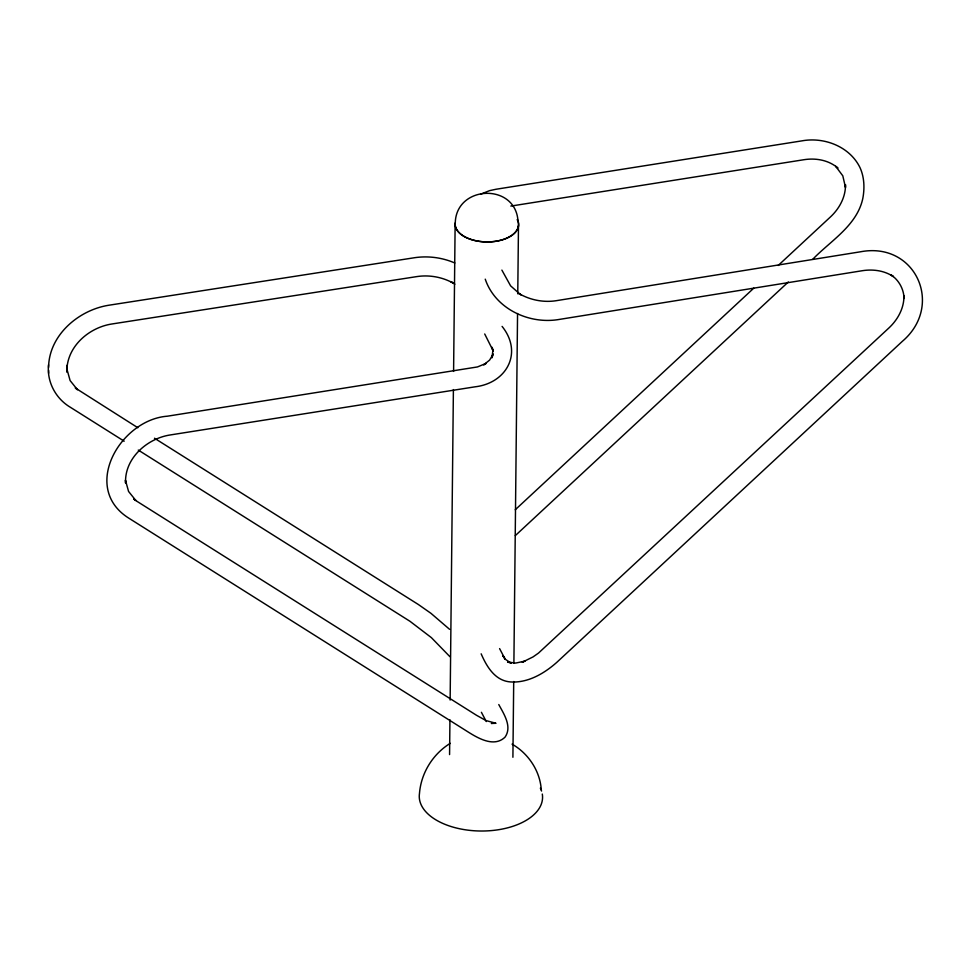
<?xml version="1.0" encoding="UTF-8"?>
<svg xmlns="http://www.w3.org/2000/svg" width="971" height="971" viewBox="0 0 971 971"><rect width="100%" height="100%" fill="white"/><g stroke="black" fill="none" stroke-linecap="round" stroke-linejoin="round"><path stroke-width="1.46" d="M449.573 754.588L449.937 719.754M450.143 700.067L453.396 389.577M453.591 371.408L455.144 222.99A31.74 17.612 0.6 0 0 490.331 241.852A31.74 17.612 0.6 0 0 517.252 219.592M512.906 757.271L513.708 681.545M513.89 663.375L517.555 313.512M517.761 293.825L518.478 225.673M48.574 367.451C48.938 335.238 78.566 309.98 108.849 305.234L414.872 257.667C428.345 255.737 442.315 257.558 454.792 262.983M515.249 509.763L753.787 288.156M778.196 265.471L830.351 217.031C839.284 208.753 845.741 197.077 845.462 184.66L845.498 187.439L842.792 175.812L835.691 166.32L837.924 168.104C828.749 160.069 815.774 157.836 804 159.705L510.843 206.083M515.334 535.591L788.318 281.978M812.739 259.293C830.593 240.747 857.065 225.588 862.831 198.363C864.724 188.156 864.372 177.22 860.015 167.643C849.807 146.609 824.318 136.765 801.961 140.856L495.987 189.26L489.578 190.644L481.033 194.03M450.265 743.325C432.75 754.115 421.05 773.086 419.46 793.598A61.659 34.203 0.6 0 0 481.3 831.018A61.659 34.203 0.6 0 0 542.291 794.047M493.28 723.055L491.362 723.456L495.987 723.286L486.022 720.579L476.543 715.299L137.299 501.534L133.682 498.912L135.952 500.611L128.573 491.46L125.453 480.244L125.575 483.06C124.434 458.3 147.216 438.358 170.386 434.935L475.11 386.81C506.753 383.12 523.235 352.704 502.092 326.402M512.057 744.138C528.358 753.399 540.143 771.047 541.284 789.945M137.833 427.726L75.289 387.975L77.498 389.747L70.118 380.596L66.999 369.381L67.023 372.209L66.95 365.351L66.975 368.045C68.686 344.948 89.939 327.336 111.908 323.986L417.081 276.553C429.473 274.732 442.448 277.063 453.384 283.204L450.847 281.578L454.841 284.2M154.486 438.224L418.38 604.52L430.954 613.32L449.573 629.317M124.179 441.186L70.361 407.274C55.723 398.608 46.729 381.821 48.55 364.756M138.27 450.071L409.932 621.258L431.367 637.619L449.901 656.675M521.245 295.075L518.805 293.473C529.85 299.918 543.056 302.636 555.728 300.779L860.415 251.805C915.495 241.269 944.455 305.501 902.326 341.355L556.953 662.21C544.27 673.486 527.896 683.171 510.345 681.921C494.955 680.695 486.665 666.543 481.155 653.823M520.238 294.395L510.6 285.838L501.886 270.108M485.245 279.163C495.198 308.584 528.333 324.193 557.876 319.653L862.551 270.678C873.05 269.052 884.338 270.557 893.271 276.553L891.075 274.914C898.867 280.121 903.831 289.115 904.05 298.485L903.928 295.718C904.207 308.11 897.75 319.762 888.841 328.028L538.48 653.095L533.03 656.918L522.277 662.222L525.008 661.105L515.674 663.072L507.602 661.991L511.341 663.302L505.272 659.236L502.954 655.862L505.151 659.163L499.592 648.604M484.711 333.975L493.304 351.126L492.091 347.278L492.819 350.932L491.969 357.814L493.268 353.99L489.602 360.107L483.643 364.89L486.216 363.336L477.465 366.941L167.388 416.195C120.319 419.642 80.447 488.073 128.973 518.259L468.775 732.389C478.994 738.749 494.47 747.464 505.066 737.11C512.372 726.539 503.84 713.976 498.778 704.545M481.41 712.301L486.289 721.562M517.98 220.781C515.298 182.742 456.37 185.024 455.278 222.662A31.74 17.612 0.6 0 0 489.87 241.864A31.74 17.612 0.6 0 0 517.507 219.871M48.623 370.388L48.647 373.204M540.361 788.173A61.659 34.203 0.6 0 1 541.551 791.062"/></g></svg>
